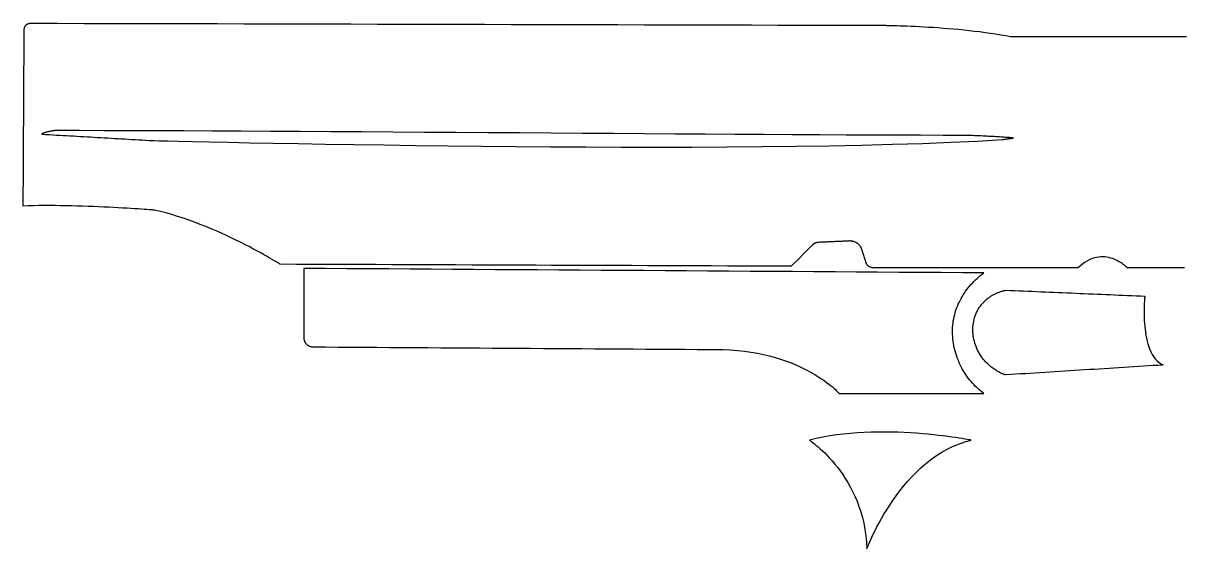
# Model space of a CAD drawing. Header units: metres. Extents: x 10 to 146, y -148 to -61.
# Drawn here: x 9.9 to 86.1, y -95.4 to -60.9 of the extents above; entities that cross this region are included whole.
import ezdxf

# ---------------------------------------------------------------- set-up
doc = ezdxf.new("R2010")
doc.units = ezdxf.units.M

msp = doc.modelspace()

# ---------------------------------------------------------------- linework, layer by layer
for points in [[(86.150704, -76.980288), (85.882988, -76.980288), (85.615272, -76.980288), (85.347556, -76.980288), (85.07984, -76.980288), (84.812124, -76.980288), (84.544408, -76.980288), (84.276692, -76.980288), (84.008976, -76.980288), (83.74126, -76.980288), (83.473544, -76.980288), (83.205828, -76.980288), (82.938112, -76.980288), (82.670396, -76.980288), (82.40268, -76.980288), (82.398108, -76.975716), (82.3849, -76.962508), (82.363056, -76.941426), (82.33283, -76.913486), (82.294476, -76.879704), (82.248502, -76.840842), (82.194908, -76.797916), (82.133948, -76.751688), (82.06613, -76.70292), (81.991454, -76.652882), (81.910174, -76.602082), (81.822798, -76.551536), (81.729326, -76.50226), (81.630266, -76.455016), (81.525618, -76.41082), (81.415636, -76.370434), (81.300828, -76.334874), (81.181194, -76.304902), (81.057242, -76.281534), (80.928972, -76.265532), (80.796892, -76.257912), (80.661256, -76.259436), (80.522064, -76.27112), (80.379824, -76.29398), (80.234536, -76.328524), (80.086708, -76.376022), (79.936594, -76.437236), (79.784194, -76.512928), (79.630016, -76.604114), (79.474314, -76.711556), (79.317088, -76.83627), (79.158846, -76.979272), (78.738984, -76.979272), (78.319122, -76.979272), (77.89926, -76.979272), (77.479398, -76.979272), (77.059536, -76.979272), (76.639674, -76.979272), (76.219812, -76.979272), (75.79995, -76.979272), (75.380088, -76.979272), (74.960226, -76.979272), (74.540364, -76.979272), (74.120502, -76.979272), (73.70064, -76.979272), (73.280778, -76.979272), (72.860916, -76.979272), (72.441054, -76.979272), (72.021192, -76.979272), (71.60133, -76.979272), (71.181468, -76.979272), (70.761606, -76.979272), (70.341744, -76.979272), (69.921882, -76.979272), (69.50202, -76.979272), (69.082158, -76.979272), (68.662296, -76.979272), (68.242434, -76.979272), (67.822572, -76.979272), (67.40271, -76.979272), (66.982848, -76.979272), (66.562986, -76.979272), (66.143124, -76.979272), (65.723262, -76.979272), (65.702688, -76.978764), (65.682114, -76.977494), (65.661794, -76.975462), (65.641728, -76.972668), (65.621916, -76.969112), (65.602358, -76.964794), (65.583054, -76.959714), (65.564004, -76.953872), (65.545208, -76.947268), (65.526666, -76.939902), (65.508632, -76.931774), (65.490852, -76.923138), (65.47358, -76.91374), (65.456562, -76.90358), (65.440052, -76.892912), (65.423796, -76.881482), (65.408048, -76.869544), (65.392808, -76.856844), (65.378076, -76.843636), (65.363852, -76.82992), (65.350136, -76.815696), (65.336928, -76.80071), (65.324482, -76.785216), (65.312544, -76.769214), (65.301114, -76.752704), (65.290446, -76.735686), (65.280286, -76.71816), (65.270888, -76.70038), (65.261998, -76.682092), (65.25387, -76.663296), (65.246504, -76.643992), (65.2399, -76.624434), (65.231264, -76.597256), (65.222628, -76.570078), (65.213992, -76.5429), (65.205356, -76.515722), (65.19672, -76.488544), (65.188084, -76.461366), (65.179448, -76.434188), (65.170812, -76.40701), (65.162176, -76.379832), (65.15354, -76.352654), (65.144904, -76.325476), (65.136268, -76.298298), (65.127632, -76.27112), (65.118996, -76.243942), (65.11036, -76.216764), (65.101724, -76.189586), (65.093088, -76.162408), (65.084452, -76.13523), (65.075816, -76.108052), (65.06718, -76.080874), (65.058544, -76.053696), (65.049908, -76.026518), (65.041272, -75.99934), (65.032636, -75.972162), (65.024, -75.944984), (65.015364, -75.917806), (65.006728, -75.890628), (64.998092, -75.86345), (64.989456, -75.836272), (64.98082, -75.809094), (64.972184, -75.781916), (64.963548, -75.754738), (64.951356, -75.723496), (64.937894, -75.693016), (64.923416, -75.663298), (64.907668, -75.634342), (64.890904, -75.606148), (64.873124, -75.578716), (64.854328, -75.552046), (64.834516, -75.526392), (64.813942, -75.5015), (64.792352, -75.47737), (64.769746, -75.454256), (64.746378, -75.432158), (64.722248, -75.410822), (64.697356, -75.390502), (64.671702, -75.371198), (64.645286, -75.35291), (64.618108, -75.335638), (64.590422, -75.319382), (64.561974, -75.304396), (64.533018, -75.290426), (64.503554, -75.277472), (64.473582, -75.265788), (64.443102, -75.25512), (64.412114, -75.245722), (64.380618, -75.237594), (64.348868, -75.230736), (64.31661, -75.224894), (64.284098, -75.220322), (64.251332, -75.21702), (64.218312, -75.215242), (64.185038, -75.214734), (64.15151, -75.215496), (64.088772, -75.21829), (64.026034, -75.221084), (63.963296, -75.223878), (63.900558, -75.226672), (63.83782, -75.229466), (63.775082, -75.23226), (63.712344, -75.235054), (63.649606, -75.237848), (63.586868, -75.240642), (63.52413, -75.243436), (63.461392, -75.24623), (63.398654, -75.249024), (63.335916, -75.251818), (63.273178, -75.254612), (63.21044, -75.257406), (63.147702, -75.2602), (63.084964, -75.262994), (63.022226, -75.265788), (62.959488, -75.268582), (62.89675, -75.271376), (62.834012, -75.27417), (62.771274, -75.276964), (62.708536, -75.279758), (62.645798, -75.282552), (62.58306, -75.285346), (62.520322, -75.28814), (62.457584, -75.290934), (62.394846, -75.293728), (62.332108, -75.296522), (62.26937, -75.299316), (62.206632, -75.30211), (62.143894, -75.304904), (62.128146, -75.305666), (62.112398, -75.306936), (62.09665, -75.30846), (62.081156, -75.310492), (62.065662, -75.312778), (62.050168, -75.315572), (62.034928, -75.31862), (62.019688, -75.321922), (62.004448, -75.325732), (61.989462, -75.329796), (61.974476, -75.334114), (61.959744, -75.33894), (61.945012, -75.34402), (61.930534, -75.349354), (61.916056, -75.355196), (61.901832, -75.361292), (61.887608, -75.367642), (61.873638, -75.3745), (61.859922, -75.381612), (61.846206, -75.388978), (61.832744, -75.396598), (61.819282, -75.404726), (61.806074, -75.413108), (61.79312, -75.421744), (61.78042, -75.430634), (61.76772, -75.439778), (61.755274, -75.44943), (61.743082, -75.459336), (61.731144, -75.469496), (61.71946, -75.47991), (61.70803, -75.490578), (61.696854, -75.5015), (61.654182, -75.544426), (61.61151, -75.587352), (61.568838, -75.630278), (61.526166, -75.673204), (61.483494, -75.71613), (61.440822, -75.759056), (61.39815, -75.801982), (61.355478, -75.844908), (61.312806, -75.887834), (61.270134, -75.93076), (61.227462, -75.973686), (61.18479, -76.016612), (61.142118, -76.059538), (61.099446, -76.102464), (61.056774, -76.14539), (61.014102, -76.188316), (60.97143, -76.231242), (60.928758, -76.274168), (60.886086, -76.317094), (60.843414, -76.36002), (60.800742, -76.402946), (60.75807, -76.445872), (60.715398, -76.488798), (60.672726, -76.531724), (60.630054, -76.57465), (60.587382, -76.617576), (60.54471, -76.660502), (60.502038, -76.703428), (60.459366, -76.746354), (60.416694, -76.78928), (60.374022, -76.832206), (60.33135, -76.875132), (59.28233, -76.871068), (58.23331, -76.867004), (57.18429, -76.86294), (56.13527, -76.858876), (55.08625, -76.854812), (54.03723, -76.850748), (52.98821, -76.846684), (51.93919, -76.84262), (50.89017, -76.838556), (49.84115, -76.834492), (48.79213, -76.830428), (47.74311, -76.826364), (46.69409, -76.8223), (45.64507, -76.818236), (44.59605, -76.814172), (43.54703, -76.810108), (42.49801, -76.806044), (41.44899, -76.80198), (40.39997, -76.797916), (39.35095, -76.793852), (38.30193, -76.789788), (37.25291, -76.785724), (36.20389, -76.78166), (35.15487, -76.777596), (34.10585, -76.773532), (33.05683, -76.769468), (32.00781, -76.765404), (30.95879, -76.76134), (29.90977, -76.757276), (28.86075, -76.753212), (27.81173, -76.749148), (26.76271, -76.745084), (26.750518, -76.737464), (26.714704, -76.715112), (26.65603, -76.67879), (26.575258, -76.62926), (26.47315, -76.567284), (26.350468, -76.493878), (26.207974, -76.40955), (26.04643, -76.315316), (25.866852, -76.212192), (25.669748, -76.100686), (25.456134, -75.98156), (25.226518, -75.85583), (24.981916, -75.724258), (24.722836, -75.587606), (24.450294, -75.446636), (24.165052, -75.302364), (23.867872, -75.155552), (23.559516, -75.006708), (23.240746, -74.857102), (22.912324, -74.707242), (22.575012, -74.55789), (22.229826, -74.410062), (21.877274, -74.26452), (21.518372, -74.122026), (21.153628, -73.983342), (20.784058, -73.84923), (20.41017, -73.720706), (20.03298, -73.598532), (19.65325, -73.48347), (19.271742, -73.376282), (18.889218, -73.27773), (18.50644, -73.18883), (18.491708, -73.18756), (18.448274, -73.184258), (18.377154, -73.17867), (18.279872, -73.171304), (18.157444, -73.16216), (18.01114, -73.151492), (17.84223, -73.139554), (17.651984, -73.126346), (17.441672, -73.112122), (17.212564, -73.097136), (16.965676, -73.081642), (16.702532, -73.06564), (16.424148, -73.049384), (16.131794, -73.032874), (15.82674, -73.016364), (15.510256, -73.000108), (15.183612, -72.98436), (14.847824, -72.96912), (14.504416, -72.954642), (14.154404, -72.94118), (13.799058, -72.928988), (13.439648, -72.918066), (13.077444, -72.908668), (12.713716, -72.900794), (12.34948, -72.894698), (11.98626, -72.890634), (11.625072, -72.888856), (11.26744, -72.889364), (10.91438, -72.892666), (10.567162, -72.898508), (10.226802, -72.907398), (9.894824, -72.919336), (9.896856, -72.557132), (9.898888, -72.194928), (9.90092, -71.832724), (9.902952, -71.47052), (9.904984, -71.108316), (9.907016, -70.746112), (9.909048, -70.383908), (9.91108, -70.021704), (9.913112, -69.6595), (9.915144, -69.297296), (9.917176, -68.935092), (9.919208, -68.572888), (9.92124, -68.210684), (9.923272, -67.84848), (9.925304, -67.486276), (9.927336, -67.124072), (9.929368, -66.761868), (9.9314, -66.399664), (9.933432, -66.03746), (9.935464, -65.675256), (9.937496, -65.313052), (9.939528, -64.950848), (9.94156, -64.588644), (9.943592, -64.22644), (9.945624, -63.864236), (9.947656, -63.502032), (9.949688, -63.139828), (9.95172, -62.777624), (9.953752, -62.41542), (9.955784, -62.053216), (9.957816, -61.691012), (9.959848, -61.328808), (9.96061, -61.307218), (9.962388, -61.285882), (9.965182, -61.2648), (9.968992, -61.243972), (9.973818, -61.223652), (9.97966, -61.203586), (9.986264, -61.184028), (9.993884, -61.164978), (10.00252, -61.146436), (10.011918, -61.128402), (10.022078, -61.110876), (10.033, -61.093858), (10.044938, -61.077348), (10.057638, -61.061346), (10.070846, -61.046106), (10.084816, -61.031628), (10.099548, -61.017658), (10.114788, -61.00445), (10.13079, -60.992004), (10.1473, -60.98032), (10.164572, -60.969398), (10.182352, -60.959238), (10.20064, -60.950094), (10.219436, -60.941712), (10.23874, -60.934092), (10.258298, -60.927488), (10.278364, -60.9219), (10.298684, -60.917328), (10.319512, -60.913772), (10.340594, -60.911232), (10.36193, -60.909708), (10.38352, -60.9092), (12.136374, -60.913518), (13.889228, -60.917836), (15.642082, -60.922154), (17.394936, -60.926472), (19.14779, -60.93079), (20.900644, -60.935108), (22.653498, -60.939426), (24.406352, -60.943744), (26.159206, -60.948062), (27.91206, -60.95238), (29.664914, -60.956698), (31.417768, -60.961016), (33.170622, -60.965334), (34.923476, -60.969652), (36.67633, -60.97397), (38.429184, -60.978288), (40.182038, -60.982606), (41.934892, -60.986924), (43.687746, -60.991242), (45.4406, -60.99556), (47.193454, -60.999878), (48.946308, -61.004196), (50.699162, -61.008514), (52.452016, -61.012832), (54.20487, -61.01715), (55.957724, -61.021468), (57.710578, -61.025786), (59.463432, -61.030104), (61.216286, -61.034422), (62.96914, -61.03874), (64.721994, -61.043058), (66.474848, -61.047376), (66.489072, -61.04763), (66.530728, -61.048138), (66.598546, -61.049154), (66.69151, -61.050932), (66.808604, -61.053472), (66.948304, -61.056774), (67.109594, -61.061092), (67.291458, -61.066426), (67.492626, -61.07303), (67.711828, -61.080904), (67.947794, -61.090048), (68.199508, -61.100716), (68.465954, -61.112908), (68.745862, -61.126878), (69.037962, -61.142626), (69.340984, -61.160152), (69.653912, -61.17971), (69.975476, -61.201554), (70.30466, -61.22543), (70.640194, -61.251592), (70.981062, -61.280294), (71.32574, -61.311536), (71.673466, -61.345318), (72.022716, -61.381894), (72.372474, -61.421518), (72.721724, -61.463936), (73.068942, -61.509402), (73.413366, -61.55817), (73.753472, -61.61024), (74.088244, -61.665612), (74.416412, -61.72454), (74.73696, -61.787024), (75.122278, -61.787024), (75.507596, -61.787024), (75.892914, -61.787024), (76.278232, -61.787024), (76.66355, -61.787024), (77.048868, -61.787024), (77.434186, -61.787024), (77.819504, -61.787024), (78.204822, -61.787024), (78.59014, -61.787024), (78.975458, -61.787024), (79.360776, -61.787024), (79.746094, -61.787024), (80.131412, -61.787024), (80.51673, -61.787024), (80.902048, -61.787024), (81.287366, -61.787024), (81.672684, -61.787024), (82.058002, -61.787024), (82.44332, -61.787024), (82.828638, -61.787024), (83.213956, -61.787024), (83.599274, -61.787024), (83.984592, -61.787024), (84.36991, -61.787024), (84.755228, -61.787024), (85.140546, -61.787024), (85.525864, -61.787024), (85.911182, -61.787024), (86.2965, -61.787024)], [(74.913998, -68.446396), (74.863198, -68.442332), (74.804524, -68.43776), (74.73823, -68.43268), (74.665078, -68.427346), (74.585322, -68.421758), (74.499724, -68.415662), (74.408538, -68.409312), (74.312272, -68.402962), (74.211434, -68.396358), (74.106278, -68.3895), (73.997566, -68.382642), (73.885552, -68.375784), (73.770998, -68.368926), (73.654158, -68.362068), (73.53554, -68.35521), (73.415398, -68.348352), (73.294494, -68.341748), (73.173336, -68.335144), (73.052178, -68.328794), (72.931528, -68.322698), (72.811894, -68.316856), (72.693784, -68.311268), (72.577706, -68.305934), (72.464168, -68.301108), (72.353424, -68.29679), (72.246236, -68.292726), (72.142858, -68.28917), (72.043798, -68.286122), (71.949564, -68.283836), (71.860664, -68.282058), (71.777352, -68.281042), (71.70039, -68.280534), (70.296024, -68.277994), (68.812156, -68.27393), (67.253612, -68.268596), (65.625472, -68.261992), (63.932816, -68.254118), (62.18047, -68.245228), (60.373514, -68.235576), (58.517028, -68.224908), (56.615838, -68.213478), (54.675024, -68.20154), (52.699412, -68.18884), (50.694336, -68.175886), (48.664622, -68.162424), (46.615096, -68.148708), (44.550838, -68.134738), (42.476928, -68.120768), (40.398446, -68.106798), (38.320218, -68.092828), (36.247324, -68.079112), (34.18459, -68.06565), (32.137096, -68.052696), (30.109922, -68.04025), (28.108148, -68.028312), (26.1366, -68.017136), (24.200358, -68.006468), (22.304248, -67.996816), (20.45335, -67.98818), (18.652744, -67.98056), (16.907256, -67.973956), (15.221966, -67.968622), (13.601954, -67.964558), (12.052046, -67.962018), (12.020296, -67.962526), (11.98626, -67.964304), (11.949938, -67.967098), (11.911838, -67.970908), (11.87196, -67.975734), (11.830812, -67.981576), (11.788648, -67.98818), (11.745468, -67.995546), (11.70178, -68.00342), (11.657838, -68.012056), (11.613896, -68.0212), (11.570208, -68.030598), (11.527028, -68.040504), (11.48461, -68.050664), (11.443208, -68.061078), (11.403076, -68.071746), (11.364468, -68.082414), (11.327892, -68.093082), (11.293348, -68.10375), (11.26109, -68.114164), (11.231626, -68.124324), (11.204956, -68.13423), (11.181588, -68.143882), (11.161522, -68.153026), (11.145266, -68.161662), (11.13282, -68.16979), (11.124692, -68.177156), (11.121136, -68.18376), (11.122406, -68.189602), (11.128756, -68.194682), (11.140186, -68.198746), (11.157204, -68.201794), (11.38301, -68.214748), (11.608816, -68.227702), (11.834622, -68.240656), (12.060428, -68.25361), (12.286234, -68.266564), (12.51204, -68.279518), (12.737846, -68.292472), (12.963652, -68.305426), (13.189458, -68.31838), (13.415264, -68.331334), (13.64107, -68.344288), (13.866876, -68.357242), (14.092682, -68.370196), (14.318488, -68.38315), (14.544294, -68.396104), (14.7701, -68.409058), (14.995906, -68.422012), (15.221712, -68.434966), (15.447518, -68.44792), (15.673324, -68.460874), (15.89913, -68.473828), (16.124936, -68.486782), (16.350742, -68.499736), (16.576548, -68.51269), (16.802354, -68.525644), (17.02816, -68.538598), (17.253966, -68.551552), (17.479772, -68.564506), (17.705578, -68.57746), (17.931384, -68.590414), (18.15719, -68.603368), (18.382996, -68.616322), (18.495518, -68.619116), (18.825464, -68.627244), (19.361658, -68.640198), (20.092924, -68.65747), (21.008086, -68.678298), (22.095968, -68.702174), (23.34514, -68.72859), (24.744426, -68.756784), (26.28265, -68.786502), (27.948636, -68.816982), (29.731208, -68.847716), (31.61919, -68.878196), (33.601152, -68.907914), (35.665918, -68.936108), (37.802312, -68.96227), (39.999158, -68.985892), (42.245026, -69.006466), (44.528994, -69.02323), (46.839632, -69.035676), (49.165764, -69.043296), (51.496214, -69.045582), (53.819552, -69.042026), (56.124856, -69.031866), (58.400696, -69.014594), (60.635896, -68.989702), (62.81928, -68.956682), (64.939672, -68.915026), (66.985642, -68.863972), (68.946268, -68.803012), (70.81012, -68.731638), (72.566022, -68.649088), (74.202798, -68.555108), (74.20483, -68.554346), (74.210672, -68.553076), (74.220324, -68.551298), (74.233278, -68.549012), (74.24928, -68.546472), (74.26833, -68.543424), (74.28992, -68.540122), (74.313796, -68.536566), (74.339704, -68.532756), (74.36739, -68.528692), (74.396854, -68.524374), (74.427588, -68.519802), (74.459338, -68.51523), (74.49185, -68.510404), (74.52487, -68.505578), (74.558144, -68.500752), (74.591418, -68.495926), (74.624438, -68.4911), (74.65695, -68.486274), (74.6887, -68.481702), (74.719434, -68.47713), (74.748898, -68.472812), (74.776584, -68.468748), (74.802492, -68.464938), (74.826368, -68.461382), (74.847958, -68.45808), (74.867008, -68.455032), (74.88301, -68.452492), (74.895964, -68.450206), (74.905616, -68.448428), (74.911458, -68.447158), (74.91349, -68.446396)], [(70.91426, -81.190338), (70.9168, -81.04124), (70.923912, -80.893412), (70.93585, -80.747108), (70.95236, -80.602328), (70.973442, -80.459072), (70.999096, -80.31734), (71.029068, -80.177132), (71.063358, -80.038702), (71.101966, -79.901796), (71.144638, -79.766668), (71.191374, -79.633318), (71.242174, -79.501746), (71.296784, -79.372206), (71.355204, -79.244444), (71.417434, -79.118714), (71.483474, -78.994762), (71.55307, -78.872842), (71.626222, -78.752954), (71.702676, -78.635098), (71.782432, -78.519528), (71.86549, -78.40599), (71.951596, -78.294738), (72.041004, -78.185772), (72.133206, -78.079092), (72.228456, -77.974698), (72.3265, -77.87259), (72.427338, -77.773022), (72.53097, -77.67574), (72.637142, -77.580998), (72.745854, -77.488796), (72.856852, -77.399134), (72.97039, -77.312012), (71.575168, -77.302868), (70.179946, -77.29347), (68.784724, -77.284326), (67.389502, -77.274928), (65.99428, -77.265784), (64.599058, -77.256386), (63.203836, -77.247242), (61.808614, -77.237844), (60.413392, -77.2287), (59.01817, -77.219556), (57.622948, -77.210158), (56.227726, -77.201014), (54.832504, -77.191616), (53.437282, -77.182472), (52.04206, -77.173074), (50.646838, -77.16393), (49.251616, -77.154532), (47.856394, -77.145388), (46.461172, -77.136244), (45.06595, -77.126846), (43.670728, -77.117702), (42.275506, -77.108304), (40.880284, -77.09916), (39.485062, -77.089762), (38.08984, -77.080618), (36.694618, -77.07122), (35.299396, -77.062076), (33.904174, -77.052932), (32.508952, -77.043534), (31.11373, -77.03439), (29.718508, -77.024992), (28.323286, -77.015848), (28.323286, -77.158596), (28.323286, -77.301344), (28.323286, -77.444092), (28.323286, -77.58684), (28.323286, -77.729588), (28.323286, -77.872336), (28.323286, -78.015084), (28.323286, -78.157832), (28.323286, -78.30058), (28.323286, -78.443328), (28.323286, -78.586076), (28.323286, -78.728824), (28.323286, -78.871572), (28.323286, -79.01432), (28.323286, -79.157068), (28.323286, -79.299816), (28.323286, -79.442564), (28.323286, -79.585312), (28.323286, -79.72806), (28.323286, -79.870808), (28.323286, -80.013556), (28.323286, -80.156304), (28.323286, -80.299052), (28.323286, -80.4418), (28.323286, -80.584548), (28.323286, -80.727296), (28.323286, -80.870044), (28.323286, -81.012792), (28.323286, -81.15554), (28.323286, -81.298288), (28.323286, -81.441036), (28.323286, -81.583784), (28.324048, -81.613756), (28.326334, -81.64322), (28.330144, -81.67243), (28.335224, -81.701132), (28.341574, -81.729326), (28.349448, -81.757012), (28.358592, -81.78419), (28.369006, -81.810606), (28.38069, -81.836514), (28.39339, -81.86166), (28.40736, -81.886044), (28.422346, -81.909666), (28.438602, -81.932526), (28.455874, -81.954624), (28.474162, -81.975706), (28.493466, -81.996026), (28.513532, -82.01533), (28.534614, -82.033618), (28.556458, -82.05089), (28.579318, -82.067146), (28.60294, -82.082386), (28.627324, -82.09661), (28.65247, -82.109564), (28.678124, -82.121248), (28.70454, -82.131916), (28.731464, -82.141314), (28.75915, -82.149188), (28.787344, -82.155792), (28.816046, -82.161126), (28.845256, -82.164936), (28.87472, -82.167476), (28.904692, -82.168492), (29.746448, -82.17408), (30.588204, -82.179668), (31.42996, -82.185256), (32.271716, -82.190844), (33.113472, -82.196432), (33.955228, -82.20202), (34.796984, -82.207608), (35.63874, -82.213196), (36.480496, -82.218784), (37.322252, -82.224372), (38.164008, -82.22996), (39.005764, -82.235548), (39.84752, -82.241136), (40.689276, -82.246724), (41.531032, -82.252312), (42.372788, -82.2579), (43.214544, -82.263488), (44.0563, -82.269076), (44.898056, -82.274664), (45.739812, -82.280252), (46.581568, -82.28584), (47.423324, -82.291428), (48.26508, -82.297016), (49.106836, -82.302604), (49.948592, -82.308192), (50.790348, -82.31378), (51.632104, -82.319368), (52.47386, -82.324956), (53.315616, -82.330544), (54.157372, -82.336132), (54.999128, -82.34172), (55.840884, -82.347308), (56.327548, -82.36966), (56.797194, -82.405982), (57.249822, -82.455512), (57.685686, -82.517234), (58.10504, -82.589878), (58.50763, -82.672936), (58.89371, -82.765138), (59.263534, -82.865468), (59.617102, -82.973164), (59.954414, -83.08721), (60.275724, -83.20659), (60.581032, -83.330288), (60.870338, -83.457542), (61.143896, -83.587082), (61.40196, -83.718146), (61.644276, -83.849718), (61.871098, -83.980782), (62.08268, -84.110322), (62.279022, -84.237576), (62.460124, -84.361528), (62.62624, -84.480908), (62.77737, -84.595208), (62.913514, -84.703158), (63.034926, -84.803742), (63.141606, -84.896198), (63.233808, -84.97951), (63.311532, -85.052662), (63.375032, -85.114638), (63.424054, -85.164422), (63.459106, -85.201252), (63.479934, -85.224112), (63.486792, -85.231986), (63.783464, -85.231986), (64.080136, -85.231986), (64.376808, -85.231986), (64.67348, -85.231986), (64.970152, -85.231986), (65.266824, -85.231986), (65.563496, -85.231986), (65.860168, -85.231986), (66.15684, -85.231986), (66.453512, -85.231986), (66.750184, -85.231986), (67.046856, -85.231986), (67.343528, -85.231986), (67.6402, -85.231986), (67.936872, -85.231986), (68.233544, -85.231986), (68.530216, -85.231986), (68.826888, -85.231986), (69.12356, -85.231986), (69.420232, -85.231986), (69.716904, -85.231986), (70.013576, -85.231986), (70.310248, -85.231986), (70.60692, -85.231986), (70.903592, -85.231986), (71.200264, -85.231986), (71.496936, -85.231986), (71.793608, -85.231986), (72.09028, -85.231986), (72.386952, -85.231986), (72.683624, -85.231986), (72.980296, -85.231986), (72.865742, -85.144864), (72.753728, -85.054186), (72.644254, -84.960206), (72.53732, -84.862924), (72.43318, -84.76234), (72.331834, -84.658708), (72.233282, -84.552028), (72.137778, -84.442554), (72.045322, -84.330286), (71.955914, -84.215224), (71.869554, -84.097622), (71.786496, -83.97748), (71.70674, -83.854798), (71.63054, -83.72983), (71.557642, -83.602576), (71.4883, -83.47329), (71.422768, -83.341972), (71.360792, -83.208622), (71.302626, -83.07324), (71.24827, -82.93608), (71.197978, -82.797396), (71.151496, -82.657188), (71.109078, -82.515456), (71.070978, -82.3722), (71.036942, -82.227674), (71.007224, -82.081878), (70.981824, -81.935066), (70.960996, -81.787238), (70.944486, -81.638394), (70.932802, -81.488788), (70.92569, -81.33842), (70.923404, -81.18729)], [(84.74837, -83.362546), (84.425536, -83.382866), (84.102702, -83.403186), (83.779868, -83.423506), (83.457034, -83.443826), (83.1342, -83.464146), (82.811366, -83.484466), (82.488532, -83.504786), (82.165698, -83.525106), (81.842864, -83.545426), (81.52003, -83.565746), (81.197196, -83.586066), (80.874362, -83.606386), (80.551528, -83.626706), (80.228694, -83.647026), (79.90586, -83.667346), (79.583026, -83.687666), (79.260192, -83.707986), (78.937358, -83.728306), (78.614524, -83.748626), (78.29169, -83.768946), (77.968856, -83.789266), (77.646022, -83.809586), (77.323188, -83.829906), (77.000354, -83.850226), (76.67752, -83.870546), (76.354686, -83.890866), (76.031852, -83.911186), (75.709018, -83.931506), (75.386184, -83.951826), (75.06335, -83.972146), (74.740516, -83.992466), (74.417682, -84.012786), (74.415142, -84.012024), (74.407522, -84.009992), (74.395076, -84.006436), (74.377804, -84.001356), (74.356214, -83.994498), (74.330306, -83.985862), (74.300334, -83.975194), (74.266552, -83.962494), (74.22896, -83.947762), (74.188066, -83.930998), (74.14387, -83.911948), (74.096626, -83.890358), (74.046588, -83.866482), (73.99401, -83.840066), (73.938892, -83.810856), (73.881488, -83.778852), (73.822052, -83.744054), (73.760838, -83.706462), (73.6981, -83.665822), (73.633838, -83.62188), (73.56856, -83.57489), (73.502266, -83.524598), (73.43521, -83.47075), (73.367392, -83.413346), (73.29932, -83.352386), (73.230994, -83.28787), (73.162668, -83.219544), (73.094596, -83.147154), (73.027032, -83.070954), (72.959976, -82.99069), (72.893936, -82.906108), (72.828912, -82.817208), (72.757284, -82.711798), (72.690228, -82.604102), (72.627998, -82.494374), (72.57034, -82.382614), (72.517508, -82.269076), (72.469248, -82.154014), (72.425814, -82.037428), (72.387206, -81.919826), (72.353424, -81.800954), (72.324722, -81.68132), (72.300846, -81.560924), (72.281796, -81.440274), (72.267826, -81.319116), (72.258936, -81.197958), (72.255126, -81.0768), (72.256396, -80.955896), (72.262746, -80.8355), (72.274176, -80.715612), (72.290686, -80.596486), (72.31253, -80.478376), (72.339708, -80.361282), (72.371966, -80.245458), (72.409558, -80.131158), (72.452484, -80.018636), (72.500998, -79.907892), (72.554846, -79.799434), (72.614028, -79.693008), (72.678798, -79.589122), (72.749156, -79.487776), (72.824848, -79.389224), (72.906128, -79.29372), (72.992996, -79.201264), (73.024746, -79.169768), (73.057258, -79.138526), (73.090532, -79.107538), (73.124568, -79.077058), (73.159366, -79.046832), (73.19518, -79.017114), (73.231756, -78.98765), (73.269094, -78.958694), (73.307194, -78.930246), (73.34631, -78.902306), (73.386188, -78.874874), (73.426828, -78.84795), (73.468484, -78.821534), (73.510902, -78.795626), (73.554336, -78.770226), (73.598532, -78.745588), (73.643744, -78.721458), (73.689718, -78.69809), (73.736708, -78.67523), (73.784714, -78.653132), (73.833482, -78.631796), (73.883266, -78.610968), (73.934066, -78.590902), (73.985882, -78.571598), (74.038714, -78.553056), (74.092562, -78.535276), (74.147426, -78.518512), (74.203306, -78.50251), (74.260202, -78.48727), (74.318114, -78.473046), (74.377042, -78.459584), (74.436986, -78.447138), (74.72172, -78.45933), (75.006454, -78.471522), (75.291188, -78.483714), (75.575922, -78.495906), (75.860656, -78.508098), (76.14539, -78.52029), (76.430124, -78.532482), (76.714858, -78.544674), (76.999592, -78.556866), (77.284326, -78.569058), (77.56906, -78.58125), (77.853794, -78.593442), (78.138528, -78.605634), (78.423262, -78.617826), (78.707996, -78.630018), (78.99273, -78.64221), (79.277464, -78.654402), (79.562198, -78.666594), (79.846932, -78.678786), (80.131666, -78.690978), (80.4164, -78.70317), (80.701134, -78.715362), (80.985868, -78.727554), (81.270602, -78.739746), (81.555336, -78.751938), (81.84007, -78.76413), (82.124804, -78.776322), (82.409538, -78.788514), (82.694272, -78.800706), (82.979006, -78.812898), (83.26374, -78.82509), (83.548474, -78.837282), (83.547458, -78.848204), (83.54441, -78.879954), (83.539838, -78.931262), (83.53425, -79.000858), (83.5279, -79.087726), (83.521296, -79.190342), (83.514946, -79.30769), (83.509358, -79.4385), (83.50504, -79.581502), (83.502246, -79.735172), (83.501484, -79.898494), (83.503262, -80.070452), (83.507834, -80.249522), (83.515962, -80.434434), (83.5279, -80.623918), (83.543902, -80.816958), (83.56473, -81.012284), (83.590638, -81.208372), (83.622134, -81.404206), (83.659726, -81.598516), (83.703922, -81.790032), (83.754976, -81.977484), (83.813396, -82.159602), (83.87969, -82.33537), (83.954112, -82.503264), (84.03717, -82.662268), (84.129372, -82.810858), (84.231226, -82.948018), (84.34324, -83.072478), (84.465668, -83.182968), (84.599018, -83.278218), (84.743798, -83.356958)], [(72.141334, -88.29802), (72.124062, -88.294718), (72.072754, -88.284812), (71.988934, -88.269318), (71.874126, -88.248744), (71.729346, -88.223852), (71.556118, -88.19515), (71.355966, -88.1634), (71.13016, -88.12911), (70.87997, -88.093042), (70.606666, -88.055958), (70.311772, -88.018366), (69.996558, -87.981028), (69.662548, -87.944706), (69.311012, -87.909908), (68.94322, -87.877142), (68.560442, -87.847424), (68.164202, -87.821008), (67.756024, -87.79891), (67.336924, -87.781638), (66.908426, -87.769954), (66.472054, -87.764366), (66.028824, -87.765636), (65.58026, -87.774272), (65.127886, -87.791036), (64.672972, -87.81669), (64.216788, -87.851742), (63.760604, -87.896954), (63.305944, -87.953088), (62.854078, -88.020652), (62.40653, -88.100154), (61.964316, -88.19261), (61.529214, -88.298274), (61.539628, -88.305132), (61.570108, -88.32596), (61.61913, -88.360758), (61.685678, -88.409526), (61.768228, -88.472264), (61.86551, -88.548972), (61.976254, -88.63965), (62.09919, -88.744298), (62.232794, -88.862662), (62.37605, -88.994996), (62.527434, -89.1413), (62.685676, -89.301574), (62.84976, -89.475818), (63.018162, -89.664032), (63.189358, -89.866216), (63.362332, -90.082116), (63.53556, -90.311986), (63.708026, -90.555826), (63.878206, -90.813636), (64.04483, -91.085416), (64.206628, -91.371166), (64.36233, -91.670886), (64.510412, -91.984576), (64.649858, -92.311982), (64.779144, -92.653358), (64.897254, -93.008704), (65.002664, -93.37802), (65.094104, -93.761306), (65.17005, -94.158562), (65.229486, -94.569788), (65.270888, -94.994984), (65.29324, -95.433896), (65.299844, -95.41637), (65.31991, -95.365316), (65.353184, -95.282512), (65.39992, -95.170244), (65.459864, -95.03029), (65.53327, -94.864936), (65.619884, -94.676214), (65.71996, -94.465902), (65.833498, -94.236286), (65.960244, -93.989398), (66.100452, -93.72727), (66.254122, -93.45168), (66.421, -93.164914), (66.60134, -92.869004), (66.795142, -92.565982), (67.002152, -92.25788), (67.222624, -91.94673), (67.456558, -91.634564), (67.703954, -91.323414), (67.964812, -91.015312), (68.238878, -90.71229), (68.526406, -90.41638), (68.827396, -90.129614), (69.141848, -89.854024), (69.469762, -89.591642), (69.811138, -89.344754), (70.165976, -89.115138), (70.534276, -88.904826), (70.916038, -88.71585), (71.311262, -88.550496), (71.719948, -88.410542), (72.142096, -88.29802)]]:
    msp.add_lwpolyline(points)

doc.saveas('drawing.dxf')
